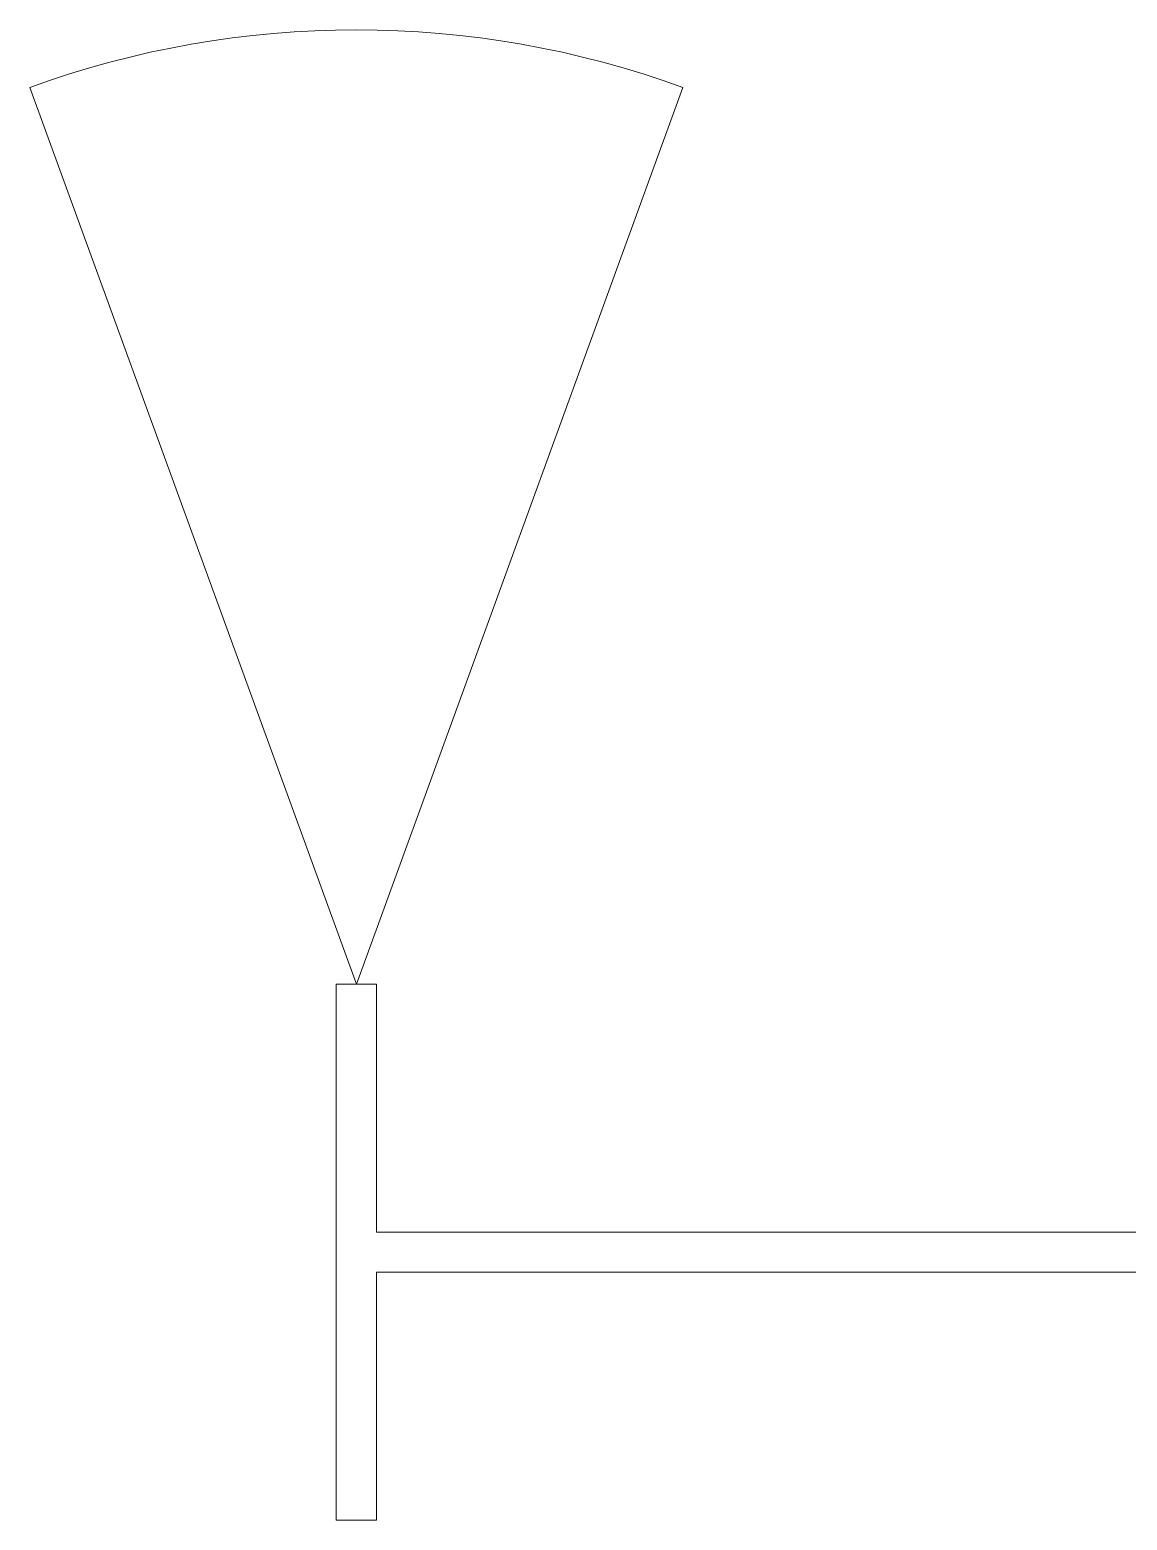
# Model space of a CAD drawing. Header units: millimetres. Extents: x -4000 to 187956, y -58990 to 162485.
# Drawn here: x 10960 to 11643, y 135867 to 136794 of the extents above; entities that cross this region are included whole.
import ezdxf

# ---------------------------------------------------------------- set-up
doc = ezdxf.new("R2010")
doc.units = ezdxf.units.MM
doc.layers.add('A-DOOR', color=31, linetype='Continuous', lineweight=13)
doc.layers.add('A-WALL', color=113, linetype='Continuous', lineweight=13)

# ---------------------------------------------------------------- blocks, each defined once
blk = doc.blocks.new('cua wc - 600 x 2000mm-535089-FFS - TANG 1')
at = {"layer": 'A-DOOR', "color": 5, "lineweight": 15}
for q in [(-100.28, 203.02), (-100.28, -203.02)]:
    blk.add_line((457.5, 0), q, dxfattribs=at)
blk.add_arc((457.5, 0), 593.58, 160, 200, dxfattribs=at)
blk = doc.blocks.new('CMF2_NHAXUONG_A_rvt-1-FFS - TANG 1')
at = {"layer": 'A-WALL', "color": 35, "lineweight": 15}
for p, q in [((11150.85, 136200.01), (11150.85, 135866.68)), ((11150.85, 136200.01), (11175.85, 136200.01)), ((11175.85, 136045.85), (11175.85, 136200.01)), ((12128.92, 136045.85), (11175.85, 136045.85)), ((11175.85, 135866.68), (11175.85, 136020.85)), ((11175.85, 136020.85), (12128.92, 136020.85)), ((11175.85, 135866.68), (11150.85, 135866.68))]:
    blk.add_line(p, q, dxfattribs=at)
at = {"layer": 'A-WALL', "color": 50, "lineweight": 15}
for p, q in [((11150.85, 135866.68), (11150.85, 136200.01)), ((11175.85, 136200.01), (11150.85, 136200.01)), ((11175.85, 136200.01), (11175.85, 136045.85)), ((11175.85, 136045.85), (12128.92, 136045.85)), ((11175.85, 136020.85), (11175.85, 135866.68)), ((12128.92, 136020.85), (11175.85, 136020.85)), ((11150.85, 135866.68), (11175.85, 135866.68))]:
    blk.add_line(p, q, dxfattribs=at)
at = {"layer": 'A-DOOR', "color": 250, "lineweight": 9, "rotation": 269.9999999999999}
blk.add_blockref('cua wc - 600 x 2000mm-535089-FFS - TANG 1', (11163.35, 136657.51), dxfattribs=at)

msp = doc.modelspace()

# ---------------------------------------------------------------- block references
at = {"lineweight": 5}
msp.add_blockref('CMF2_NHAXUONG_A_rvt-1-FFS - TANG 1', (0, 0), dxfattribs=at)

doc.saveas('drawing.dxf')
